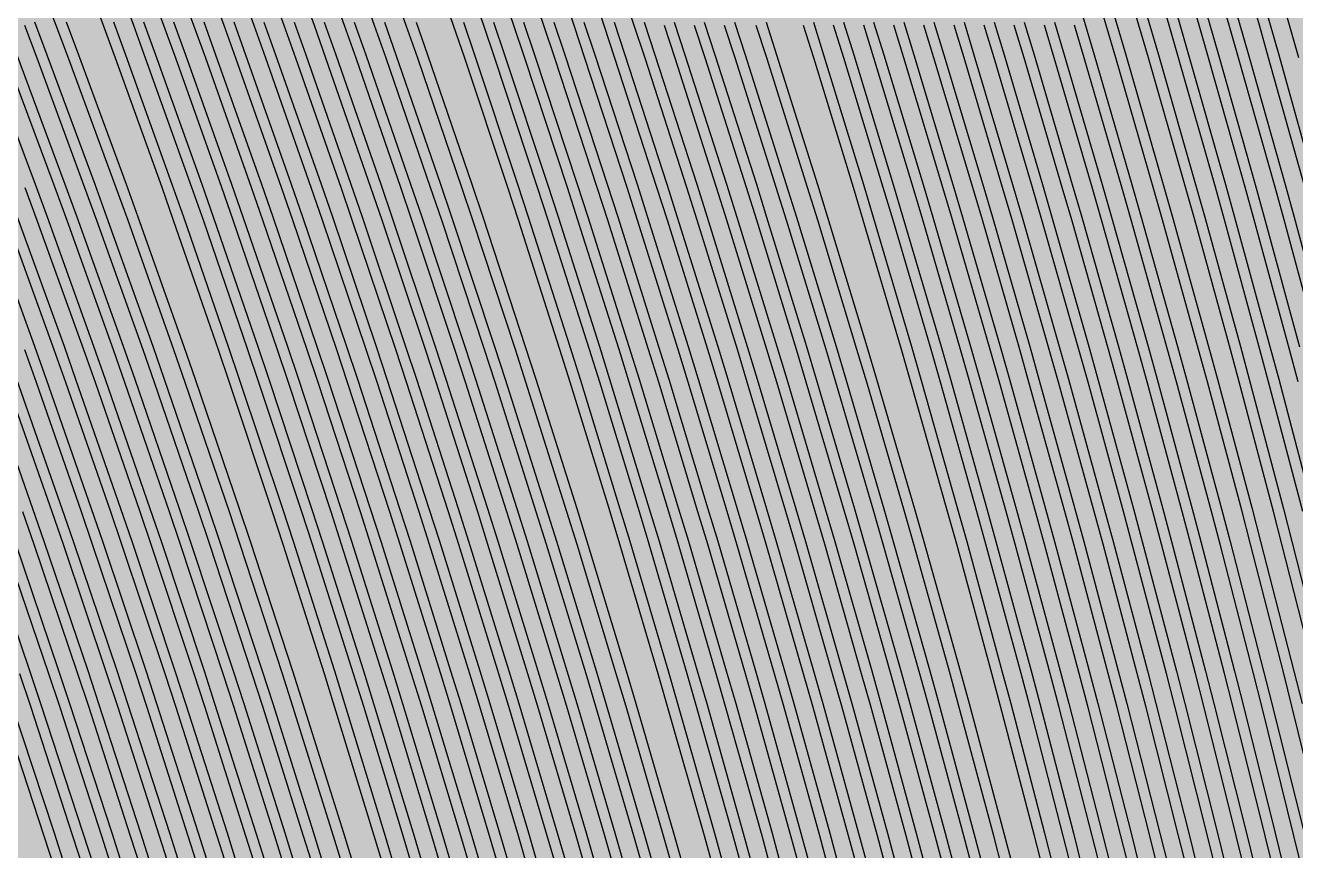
# Model space of a CAD drawing. Header units: metres. Extents: x -7220 to 10980, y -29667 to 1833.
# Drawn here: x 752.5 to 997.2, y -16895 to -16736 of the extents above; entities that cross this region are included whole.
import ezdxf

# ---------------------------------------------------------------- set-up
doc = ezdxf.new("R2010")
doc.units = ezdxf.units.M
doc.layers.add('Metal1', color=4, linetype='CONTINUOUS')
doc.layers.add('Polyimide', color=7, linetype='CONTINUOUS')

msp = doc.modelspace()

# ---------------------------------------------------------------- hatches: boundary and pattern name
at = {"layer": 'Polyimide'}
msp.add_hatch(color=7, dxfattribs=at).paths.add_polyline_path([(4099.45, -13861.55), (4142.64, -14152.77), (4214.18, -14438.35), (4313.36, -14715.55), (4439.24, -14981.69), (4590.59, -15234.21), (4765.97, -15470.68), (4963.68, -15688.82), (5181.82, -15886.53), (5418.29, -16061.91), (5670.81, -16213.26), (5936.95, -16339.14), (6214.15, -16438.32), (6499.73, -16509.85), (6790.95, -16553.05), (7085, -16567.5), (9980.38, -16567.5), (10058.79, -16571.35), (10136.45, -16582.87), (10212.6, -16601.95), (10286.52, -16628.4), (10357.49, -16661.96), (10424.83, -16702.32), (10487.89, -16749.09), (10546.06, -16801.81), (10598.78, -16859.98), (10645.55, -16923.04), (10685.91, -16990.38), (10719.48, -17061.35), (10745.93, -17135.27), (10765, -17211.43), (10776.52, -17289.08), (10780.38, -17367.5), (10780.38, -21957.3), (10741.61, -22012.91), (10705.97, -22070.59), (10673.58, -22130.14), (10644.53, -22191.39), (10618.92, -22254.16), (10596.82, -22318.25), (10578.3, -22383.46), (10563.41, -22449.6), (10552.21, -22516.46), (10544.72, -22583.84), (10540.97, -22651.53), (10540.97, -22719.32), (10544.72, -22787.01), (10552.21, -22854.38), (10563.41, -22921.24), (10578.3, -22987.38), (10596.82, -23052.6), (10618.92, -23116.68), (10644.53, -23179.45), (10673.58, -23240.71), (10705.97, -23300.26), (10741.61, -23357.93), (10780.38, -23413.54), (10780.38, -28667.5), (10776.52, -28745.91), (10765, -28823.57), (10745.93, -28899.73), (10719.48, -28973.65), (10685.91, -29044.62), (10645.55, -29111.96), (10598.78, -29175.01), (10546.06, -29233.19), (10487.89, -29285.91), (10424.83, -29332.68), (10357.49, -29373.04), (10286.52, -29406.6), (10212.6, -29433.05), (10136.45, -29452.13), (10058.79, -29463.65), (9980.38, -29467.5), (-6219.63, -29467.5), (-6298.04, -29463.65), (-6375.7, -29452.13), (-6451.85, -29433.05), (-6525.77, -29406.6), (-6596.74, -29373.04), (-6664.08, -29332.68), (-6727.14, -29285.91), (-6785.31, -29233.19), (-6838.03, -29175.01), (-6884.8, -29111.96), (-6925.16, -29044.62), (-6958.73, -28973.65), (-6985.18, -28899.73), (-7004.25, -28823.57), (-7015.77, -28745.91), (-7019.63, -28667.5), (-7019.63, -23426.32), (-6979.36, -23370.07), (-6942.33, -23311.63), (-6908.66, -23251.2), (-6878.45, -23188.96), (-6851.81, -23125.12), (-6828.81, -23059.88), (-6809.53, -22993.44), (-6794.04, -22926.02), (-6782.37, -22857.83), (-6774.57, -22789.09), (-6770.67, -22720.02), (-6770.67, -22650.84), (-6774.57, -22581.77), (-6782.37, -22513.03), (-6794.04, -22444.84), (-6809.53, -22377.42), (-6828.81, -22310.98), (-6851.81, -22245.74), (-6878.45, -22181.89), (-6908.66, -22119.66), (-6942.33, -22059.22), (-6979.36, -22000.79), (-7019.63, -21944.54), (-7019.63, -17367.5), (-7015.77, -17289.08), (-7004.25, -17211.43), (-6985.18, -17135.27), (-6958.73, -17061.35), (-6925.16, -16990.38), (-6884.8, -16923.04), (-6838.03, -16859.98), (-6785.31, -16801.81), (-6727.14, -16749.09), (-6664.08, -16702.32), (-6596.74, -16661.96), (-6525.77, -16628.4), (-6451.85, -16601.95), (-6375.7, -16582.87), (-6298.04, -16571.35), (-6219.63, -16567.5), (-3314, -16567.5), (-3019.95, -16553.05), (-2728.73, -16509.85), (-2443.15, -16438.32), (-2165.95, -16339.14), (-1899.81, -16213.26), (-1647.29, -16061.91), (-1410.82, -15886.53), (-1192.68, -15688.82), (-994.97, -15470.68), (-819.59, -15234.21), (-668.24, -14981.69), (-542.36, -14715.55), (-443.18, -14438.35), (-371.64, -14152.77), (-328.45, -13861.55), (-314, -13567.5), (-314, -13373.48), (-317.45, -13328.11), (-327.72, -13283.78), (-344.58, -13241.52), (-367.63, -13202.3), (-396.35, -13167.01), (-430.08, -13136.47), (-468.03, -13111.38), (-509.35, -13092.32), (-509.35, -13092.32), (-578.18, -13061.27), (-642.2, -13021.24), (-700.26, -12972.96), (-751.3, -12917.31), (-794.39, -12855.3), (-828.74, -12788.06), (-853.73, -12716.8), (-868.91, -12642.84), (-874, -12567.5), (-868.91, -12492.16), (-853.73, -12418.19), (-828.74, -12346.94), (-794.39, -12279.7), (-751.3, -12217.69), (-700.26, -12162.04), (-642.2, -12113.76), (-578.18, -12073.73), (-509.35, -12042.68), (-509.35, -12042.68), (-468.03, -12023.62), (-430.08, -11998.53), (-396.35, -11967.99), (-367.63, -11932.7), (-344.58, -11893.47), (-327.72, -11851.21), (-317.45, -11806.89), (-314, -11761.52), (-314, -11074.31), (-317.45, -11028.94), (-327.72, -10984.62), (-344.58, -10942.36), (-367.63, -10903.13), (-396.35, -10867.84), (-430.08, -10837.3), (-468.03, -10812.21), (-509.35, -10793.16), (-509.35, -10793.16), (-578.18, -10762.1), (-642.2, -10722.07), (-700.26, -10673.8), (-751.3, -10618.15), (-794.39, -10556.13), (-828.74, -10488.89), (-853.73, -10417.64), (-868.91, -10343.67), (-874, -10268.33), (-868.91, -10192.99), (-853.73, -10119.03), (-828.74, -10047.77), (-794.39, -9980.53), (-751.3, -9918.52), (-700.26, -9862.87), (-642.2, -9814.59), (-578.18, -9774.56), (-509.35, -9743.51), (-509.35, -9743.51), (-468.03, -9724.45), (-430.08, -9699.36), (-396.35, -9668.82), (-367.63, -9633.53), (-344.58, -9594.31), (-327.72, -9552.05), (-317.45, -9507.72), (-314, -9462.35), (-314, -8775.14), (-317.45, -8729.78), (-327.72, -8685.45), (-344.58, -8643.19), (-367.63, -8603.96), (-396.35, -8568.68), (-430.08, -8538.14), (-468.03, -8513.05), (-509.35, -8493.99), (-509.35, -8493.99), (-578.18, -8462.94), (-642.2, -8422.91), (-700.26, -8374.63), (-751.3, -8318.98), (-794.39, -8256.97), (-828.74, -8189.73), (-853.73, -8118.47), (-868.91, -8044.5), (-874, -7969.17), (-868.91, -7893.83), (-853.73, -7819.86), (-828.74, -7748.61), (-794.39, -7681.36), (-751.3, -7619.35), (-700.26, -7563.7), (-642.2, -7515.42), (-578.18, -7475.4), (-509.35, -7444.34), (-509.35, -7444.34), (-468.03, -7425.28), (-430.08, -7400.2), (-396.35, -7369.66), (-367.63, -7334.37), (-344.58, -7295.14), (-327.72, -7252.88), (-317.45, -7208.56), (-314, -7163.19), (-314, -6475.98), (-317.45, -6430.61), (-327.72, -6386.29), (-344.58, -6344.02), (-367.63, -6304.8), (-396.35, -6269.51), (-430.08, -6238.97), (-468.03, -6213.88), (-509.35, -6194.82), (-509.35, -6194.82), (-578.18, -6163.77), (-642.2, -6123.74), (-700.26, -6075.46), (-751.3, -6019.81), (-794.39, -5957.8), (-828.74, -5890.56), (-853.73, -5819.31), (-868.91, -5745.34), (-874, -5670), (-868.91, -5594.66), (-853.73, -5520.69), (-828.74, -5449.44), (-794.39, -5382.2), (-751.3, -5320.19), (-700.26, -5264.54), (-642.2, -5216.26), (-578.18, -5176.23), (-509.35, -5145.18), (-509.35, -5145.18), (-468.03, -5126.12), (-430.08, -5101.03), (-396.35, -5070.49), (-367.63, -5035.2), (-344.58, -4995.98), (-327.72, -4953.71), (-317.45, -4909.39), (-314, -4864.02), (-314, 380), (-314, 1532.5), (-269, 1532.5), (-268.78, 1525.63), (-268.1, 1518.79), (-266.98, 1512.02), (-265.42, 1505.32), (-263.43, 1498.75), (-261.01, 1492.32), (-258.17, 1486.06), (-254.93, 1480), (-251.3, 1474.17), (-247.3, 1468.58), (-242.94, 1463.27), (-238.25, 1458.25), (-233.23, 1453.56), (-227.92, 1449.2), (-222.33, 1445.2), (-216.5, 1441.57), (-210.44, 1438.33), (-204.18, 1435.49), (-197.75, 1433.07), (-191.18, 1431.08), (-184.48, 1429.52), (-177.71, 1428.4), (-170.87, 1427.72), (-164, 1427.5), (-157.13, 1427.72), (-150.29, 1428.4), (-143.52, 1429.52), (-136.82, 1431.08), (-130.25, 1433.07), (-123.82, 1435.49), (-117.56, 1438.33), (-111.5, 1441.57), (-105.67, 1445.2), (-100.08, 1449.2), (-94.77, 1453.56), (-89.75, 1458.25), (-85.06, 1463.27), (-80.7, 1468.58), (-76.7, 1474.17), (-73.07, 1480), (-69.83, 1486.06), (-66.99, 1492.32), (-64.57, 1498.75), (-62.58, 1505.32), (-61.02, 1512.02), (-59.9, 1518.79), (-59.22, 1525.63), (-59, 1532.5), (1786, 1532.5), (3835, 1532.5), (3835.21, 1539.04), (3835.86, 1545.55), (3836.92, 1552.01), (3838.41, 1558.38), (3840.31, 1564.64), (3842.61, 1570.77), (3845.31, 1576.73), (3848.4, 1582.5), (3851.85, 1588.06), (3855.66, 1593.38), (3859.82, 1598.43), (3864.29, 1603.21), (3869.07, 1607.68), (3874.12, 1611.84), (3879.44, 1615.65), (3885, 1619.1), (3890.77, 1622.19), (3896.73, 1624.89), (3902.86, 1627.19), (3909.12, 1629.09), (3915.49, 1630.58), (3921.95, 1631.64), (3928.46, 1632.29), (3935, 1632.5), (3941.54, 1632.29), (3948.05, 1631.64), (3954.51, 1630.58), (3960.88, 1629.09), (3967.14, 1627.19), (3973.27, 1624.89), (3979.23, 1622.19), (3985, 1619.1), (3990.56, 1615.65), (3995.88, 1611.84), (4000.93, 1607.68), (4005.71, 1603.21), (4010.18, 1598.43), (4014.34, 1593.38), (4018.15, 1588.06), (4021.6, 1582.5), (4024.69, 1576.73), (4027.39, 1570.77), (4029.69, 1564.64), (4031.59, 1558.38), (4033.08, 1552.01), (4034.14, 1545.55), (4034.79, 1539.04), (4035, 1532.5), (4085, 1532.5), (4085, 380), (4085, 330), (4085, -4864.02), (4088.45, -4909.39), (4098.72, -4953.71), (4115.58, -4995.98), (4138.63, -5035.2), (4167.35, -5070.49), (4201.08, -5101.03), (4239.03, -5126.12), (4280.35, -5145.18), (4280.35, -5145.18), (4349.18, -5176.23), (4413.2, -5216.26), (4471.26, -5264.54), (4522.3, -5320.19), (4565.39, -5382.2), (4599.74, -5449.44), (4624.73, -5520.69), (4639.91, -5594.66), (4645, -5670), (4639.91, -5745.34), (4624.73, -5819.31), (4599.74, -5890.56), (4565.39, -5957.8), (4522.3, -6019.81), (4471.26, -6075.46), (4413.2, -6123.74), (4349.18, -6163.77), (4280.35, -6194.82), (4239.03, -6213.88), (4201.08, -6238.97), (4167.35, -6269.51), (4138.63, -6304.8), (4115.58, -6344.02), (4098.72, -6386.29), (4088.45, -6430.61), (4085, -6475.98), (4085, -13567.5), (4099.45, -13861.55)])

# ---------------------------------------------------------------- linework, layer by layer
at = {"layer": 'Metal1'}
for points in [[(884.89, -16522.97), (894.19, -16547.92), (896.51, -16554.22), (905.51, -16579.17), (907.74, -16585.47), (916.45, -16610.42), (918.61, -16616.72), (927.02, -16641.68), (929.1, -16647.97), (937.22, -16672.93), (939.24, -16679.22), (947.07, -16704.18), (949.01, -16710.47), (956.56, -16735.43), (958.43, -16741.72), (965.7, -16766.68), (967.5, -16772.97), (974.5, -16797.93), (976.23, -16804.22), (982.95, -16829.18), (984.61, -16835.47), (991.07, -16860.43), (992.66, -16866.71), (998.86, -16891.68)], [(1002.68, -16892.16), (996.53, -16867.2), (994.96, -16860.92), (988.55, -16835.97), (986.91, -16829.69), (980.24, -16804.74), (978.53, -16798.46), (971.59, -16773.51), (969.81, -16767.23), (962.6, -16742.28), (960.75, -16736), (953.26, -16711.05), (951.34, -16704.77), (943.57, -16679.82), (941.58, -16673.54), (933.53, -16648.59), (931.46, -16642.31), (923.12, -16617.36), (920.98, -16611.08), (912.35, -16586.13), (910.14, -16579.84), (901.21, -16554.9), (898.92, -16548.61), (889.69, -16523.68)], [(891.57, -16522.98), (900.8, -16547.92), (903.09, -16554.23), (912.02, -16579.18), (914.24, -16585.47), (922.87, -16610.43), (925.02, -16616.72), (933.36, -16641.68), (935.43, -16647.97), (943.48, -16672.93), (945.48, -16679.22), (953.25, -16704.18), (955.17, -16710.47), (962.66, -16735.43), (964.52, -16741.72), (971.73, -16766.68), (973.52, -16772.97), (980.46, -16797.93), (982.17, -16804.22), (988.84, -16829.18), (990.49, -16835.47), (996.9, -16860.43), (998.48, -16866.72)], [(1000.93, -16860.92), (994.59, -16835.97), (992.96, -16829.69), (986.36, -16804.74), (984.66, -16798.46), (977.79, -16773.51), (976.03, -16767.23), (968.88, -16742.28), (967.05, -16736), (959.63, -16711.05), (957.73, -16704.77), (950.04, -16679.82), (948.06, -16673.54), (940.09, -16648.59), (938.04, -16642.3), (929.78, -16617.36), (927.66, -16611.07), (919.12, -16586.13), (916.92, -16579.84), (908.08, -16554.9), (905.81, -16548.61), (896.67, -16523.67)], [(898.55, -16522.98), (907.69, -16547.93), (909.96, -16554.23), (918.81, -16579.18), (921.01, -16585.48), (929.56, -16610.43), (931.68, -16616.73), (939.94, -16641.68), (941.99, -16647.97), (949.97, -16672.93), (951.95, -16679.22), (959.64, -16704.18), (961.55, -16710.47), (968.97, -16735.43), (970.8, -16741.72), (977.95, -16766.68), (979.72, -16772.97), (986.59, -16797.93), (988.29, -16804.22), (994.9, -16829.18), (996.53, -16835.47), (1002.87, -16860.43)], [(998.61, -16829.69), (992.04, -16804.73), (990.36, -16798.46), (983.53, -16773.5), (981.77, -16767.23), (974.67, -16742.27), (972.85, -16736), (965.48, -16711.05), (963.59, -16704.76), (955.94, -16679.82), (953.98, -16673.53), (946.05, -16648.59), (944.02, -16642.3), (935.81, -16617.36), (933.7, -16611.07), (925.2, -16586.13), (923.02, -16579.84), (914.23, -16554.9), (911.98, -16548.61), (902.89, -16523.67)], [(904.77, -16522.98), (913.86, -16547.93), (916.12, -16554.23), (924.91, -16579.18), (927.09, -16585.48), (935.6, -16610.43), (937.7, -16616.73), (945.92, -16641.68), (947.95, -16647.98), (955.89, -16672.93), (957.85, -16679.22), (965.5, -16704.18), (967.39, -16710.47), (974.77, -16735.43), (976.59, -16741.72), (983.7, -16766.68), (985.45, -16772.97), (992.29, -16797.93), (993.98, -16804.22), (1000.55, -16829.19)], [(997.73, -16804.73), (996.05, -16798.46), (989.26, -16773.5), (987.52, -16767.23), (980.46, -16742.27), (978.65, -16735.99), (971.32, -16711.04), (969.44, -16704.76), (961.84, -16679.81), (959.89, -16673.53), (952.01, -16648.58), (949.99, -16642.3), (941.83, -16617.35), (939.74, -16611.07), (931.29, -16586.13), (929.12, -16579.84), (920.38, -16554.9), (918.14, -16548.61), (909.11, -16523.67)], [(910.99, -16522.98), (920.03, -16547.93), (922.27, -16554.23), (931.01, -16579.18), (933.18, -16585.48), (941.63, -16610.43), (943.73, -16616.73), (951.89, -16641.68), (953.92, -16647.98), (961.8, -16672.93), (963.75, -16679.23), (971.36, -16704.18), (973.24, -16710.47), (980.57, -16735.44), (982.39, -16741.72), (989.45, -16766.69), (991.19, -16772.97), (997.99, -16797.94)], [(1001.75, -16798.46), (995, -16773.5), (993.27, -16767.22), (986.25, -16742.27), (984.45, -16735.99), (977.17, -16711.04), (975.3, -16704.76), (967.74, -16679.81), (965.81, -16673.53), (957.97, -16648.58), (955.96, -16642.3), (947.85, -16617.35), (945.77, -16611.07), (937.37, -16586.12), (935.22, -16579.84), (926.54, -16554.89), (924.31, -16548.61), (915.33, -16523.66)], [(917.21, -16522.98), (926.19, -16547.93), (928.42, -16554.23), (937.11, -16579.18), (939.27, -16585.48), (947.67, -16610.43), (949.75, -16616.73), (957.87, -16641.69), (959.88, -16647.98), (967.72, -16672.94), (969.66, -16679.23), (977.22, -16704.19), (979.09, -16710.48), (986.38, -16735.44), (988.18, -16741.72), (995.2, -16766.69), (996.93, -16772.97), (1003.68, -16797.94)], [(999.02, -16767.22), (992.04, -16742.27), (990.26, -16735.99), (983.01, -16711.04), (981.16, -16704.76), (973.65, -16679.81), (971.72, -16673.53), (963.93, -16648.58), (961.94, -16642.3), (953.87, -16617.35), (951.81, -16611.07), (943.46, -16586.12), (941.32, -16579.83), (932.69, -16554.89), (930.48, -16548.6), (921.55, -16523.66)], [(923.43, -16522.98), (932.36, -16547.93), (934.58, -16554.23), (943.21, -16579.19), (945.36, -16585.48), (953.71, -16610.44), (955.78, -16616.73), (963.84, -16641.69), (965.84, -16647.98), (973.63, -16672.94), (975.56, -16679.23), (983.07, -16704.19), (984.93, -16710.48), (992.18, -16735.44), (993.97, -16741.73), (1000.94, -16766.69)], [(997.83, -16742.27), (996.06, -16735.99), (988.86, -16711.04), (987.01, -16704.76), (979.55, -16679.81), (977.63, -16673.53), (969.9, -16648.58), (967.91, -16642.3), (959.9, -16617.35), (957.84, -16611.06), (949.55, -16586.12), (947.42, -16579.83), (938.84, -16554.89), (936.64, -16548.6), (927.77, -16523.66)], [(896.16, -16898.47), (894.44, -16892.19), (887.43, -16867.24), (885.63, -16860.96), (878.33, -16836.01), (876.45, -16829.73), (868.85, -16804.78), (866.9, -16798.5), (858.98, -16773.55), (856.95, -16767.27), (848.73, -16742.33), (846.61, -16736.04), (838.08, -16711.1)], [(901.71, -16898.47), (899.99, -16892.19), (893.02, -16867.24), (891.23, -16860.96), (883.97, -16836.01), (882.1, -16829.73), (874.54, -16804.78), (872.59, -16798.49), (864.72, -16773.55), (862.7, -16767.26), (854.52, -16742.32), (852.42, -16736.03), (843.92, -16711.1)], [(907.25, -16898.46), (905.54, -16892.18), (898.61, -16867.23), (896.83, -16860.95), (889.61, -16836.01), (887.75, -16829.72), (880.22, -16804.78), (878.29, -16798.49), (870.46, -16773.55), (868.45, -16767.26), (860.31, -16742.32), (858.22, -16736.03), (849.77, -16711.09)], [(912.8, -16898.46), (911.1, -16892.18), (904.21, -16867.23), (902.43, -16860.95), (895.24, -16836), (893.4, -16829.72), (885.91, -16804.78), (883.99, -16798.49), (876.2, -16773.55), (874.19, -16767.26), (866.1, -16742.32), (864.02, -16736.03), (855.61, -16711.09)], [(918.34, -16898.46), (916.65, -16892.18), (909.8, -16867.23), (908.03, -16860.95), (900.88, -16836), (899.04, -16829.72), (891.6, -16804.77), (889.68, -16798.49), (881.93, -16773.55), (879.94, -16767.26), (871.89, -16742.32), (869.82, -16736.03), (861.46, -16711.09)], [(813.82, -16898.5), (811.89, -16892.22), (804.07, -16867.28), (802.06, -16860.99), (793.91, -16836.05), (791.81, -16829.76), (783.32, -16804.82), (781.13, -16798.53), (772.3, -16773.6), (770.03, -16767.3), (760.85, -16742.37), (758.48, -16736.07), (748.95, -16711.14)], [(821.61, -16898.49), (819.73, -16892.21), (812.1, -16867.27), (810.13, -16860.98), (802.18, -16836.04), (800.13, -16829.75), (791.84, -16804.81), (789.7, -16798.52), (781.08, -16773.59), (778.86, -16767.29), (769.9, -16742.36), (767.59, -16736.06), (758.28, -16711.13)], [(827.16, -16898.49), (825.29, -16892.21), (817.69, -16867.27), (815.73, -16860.98), (807.81, -16836.04), (805.77, -16829.75), (797.52, -16804.81), (795.4, -16798.52), (786.82, -16773.58), (784.61, -16767.29), (775.69, -16742.36), (773.39, -16736.06), (764.13, -16711.13)], [(832.7, -16898.49), (830.84, -16892.21), (823.28, -16867.26), (821.33, -16860.98), (813.45, -16836.04), (811.42, -16829.75), (803.21, -16804.81), (801.1, -16798.52), (792.55, -16773.58), (790.36, -16767.29), (781.48, -16742.35), (779.19, -16736.06), (769.98, -16711.13)], [(838.25, -16898.49), (836.39, -16892.21), (828.87, -16867.26), (826.93, -16860.98), (819.09, -16836.04), (817.07, -16829.75), (808.9, -16804.81), (806.79, -16798.52), (798.29, -16773.58), (796.1, -16767.29), (787.27, -16742.35), (784.99, -16736.06), (775.82, -16711.13)], [(843.8, -16898.49), (841.95, -16892.2), (834.46, -16867.26), (832.53, -16860.97), (824.73, -16836.03), (822.72, -16829.74), (814.58, -16804.81), (812.49, -16798.52), (804.03, -16773.58), (801.85, -16767.29), (793.06, -16742.35), (790.8, -16736.06), (781.67, -16711.12)], [(849.34, -16898.49), (847.5, -16892.2), (840.05, -16867.26), (838.13, -16860.97), (830.36, -16836.03), (828.36, -16829.74), (820.27, -16804.8), (818.19, -16798.51), (809.77, -16773.58), (807.6, -16767.28), (798.85, -16742.35), (796.6, -16736.05), (787.51, -16711.12)], [(854.89, -16898.49), (853.06, -16892.2), (845.64, -16867.26), (843.73, -16860.97), (836, -16836.03), (834.01, -16829.74), (825.96, -16804.8), (823.88, -16798.51), (815.5, -16773.57), (813.35, -16767.28), (804.64, -16742.35), (802.4, -16736.05), (793.36, -16711.12)], [(860.43, -16898.48), (858.61, -16892.2), (851.23, -16867.26), (849.33, -16860.97), (841.64, -16836.03), (839.66, -16829.74), (831.64, -16804.8), (829.58, -16798.51), (821.24, -16773.57), (819.1, -16767.28), (810.43, -16742.35), (808.2, -16736.05), (799.2, -16711.12)], [(865.98, -16898.48), (864.17, -16892.2), (856.82, -16867.25), (854.93, -16860.97), (847.28, -16836.03), (845.3, -16829.74), (837.33, -16804.8), (835.28, -16798.51), (826.98, -16773.57), (824.84, -16767.28), (816.22, -16742.34), (814, -16736.05), (805.05, -16711.12)], [(871.52, -16898.48), (869.72, -16892.2), (862.41, -16867.25), (860.53, -16860.97), (852.91, -16836.02), (850.95, -16829.74), (843.02, -16804.8), (840.97, -16798.51), (832.72, -16773.57), (830.59, -16767.28), (822.01, -16742.34), (819.8, -16736.05), (810.89, -16711.11)], [(877.27, -16898.48), (875.48, -16892.2), (868.23, -16867.25), (866.36, -16860.97), (858.79, -16836.02), (856.84, -16829.74), (848.96, -16804.79), (846.93, -16798.51), (838.73, -16773.57), (836.62, -16767.28), (828.1, -16742.34), (825.9, -16736.05), (817.05, -16711.11)], [(885.07, -16898.47), (883.33, -16892.19), (876.25, -16867.24), (874.43, -16860.96), (867.06, -16836.01), (865.16, -16829.73), (857.48, -16804.79), (855.5, -16798.5), (847.51, -16773.56), (845.45, -16767.27), (837.15, -16742.33), (835.01, -16736.04), (826.39, -16711.1)], [(890.61, -16898.47), (888.88, -16892.19), (881.84, -16867.24), (880.03, -16860.96), (872.69, -16836.01), (870.81, -16829.73), (863.16, -16804.78), (861.2, -16798.5), (853.25, -16773.56), (851.2, -16767.27), (842.94, -16742.33), (840.81, -16736.04), (832.23, -16711.1)], [(754.25, -16735.36), (756.63, -16741.67), (765.88, -16766.61), (768.17, -16772.92), (777.06, -16797.86), (779.27, -16804.17), (787.81, -16829.12), (789.93, -16835.42), (798.14, -16860.37), (800.17, -16866.67), (808.04, -16891.62), (809.98, -16897.92)], [(760.35, -16735.36), (762.72, -16741.67), (771.91, -16766.61), (774.18, -16772.92), (783.02, -16797.87), (785.21, -16804.17), (793.7, -16829.12), (795.81, -16835.42), (803.96, -16860.37), (805.98, -16866.67), (813.8, -16891.62), (815.73, -16897.92)], [(769.47, -16735.37), (771.78, -16741.68), (780.74, -16766.62), (782.97, -16772.93), (791.6, -16797.87), (793.73, -16804.18), (802.03, -16829.12), (804.08, -16835.43), (812.04, -16860.38), (814.01, -16866.68), (821.65, -16891.63), (823.53, -16897.93)], [(775.27, -16735.37), (777.57, -16741.68), (786.49, -16766.62), (788.71, -16772.93), (797.29, -16797.87), (799.42, -16804.18), (807.67, -16829.13), (809.72, -16835.43), (817.64, -16860.38), (819.6, -16866.68), (827.2, -16891.63), (829.08, -16897.93)], [(781.07, -16735.37), (783.36, -16741.68), (792.24, -16766.62), (794.44, -16772.93), (802.99, -16797.88), (805.11, -16804.18), (813.32, -16829.13), (815.36, -16835.43), (823.24, -16860.38), (825.19, -16866.68), (832.76, -16891.63), (834.62, -16897.93)], [(786.87, -16735.37), (789.15, -16741.68), (797.99, -16766.62), (800.18, -16772.93), (808.69, -16797.88), (810.8, -16804.18), (818.97, -16829.13), (820.99, -16835.43), (828.84, -16860.38), (830.78, -16866.68), (838.31, -16891.63), (840.17, -16897.93)], [(792.68, -16735.37), (794.94, -16741.68), (803.74, -16766.63), (805.92, -16772.93), (814.39, -16797.88), (816.48, -16804.18), (824.62, -16829.13), (826.63, -16835.43), (834.44, -16860.38), (836.38, -16866.68), (843.87, -16891.63), (845.72, -16897.93)], [(798.48, -16735.38), (800.73, -16741.68), (809.49, -16766.63), (811.66, -16772.93), (820.08, -16797.88), (822.17, -16804.18), (830.27, -16829.13), (832.27, -16835.43), (840.04, -16860.38), (841.97, -16866.68), (849.42, -16891.64), (851.26, -16897.93)], [(804.28, -16735.38), (806.52, -16741.68), (815.24, -16766.63), (817.4, -16772.93), (825.78, -16797.88), (827.86, -16804.18), (835.92, -16829.13), (837.91, -16835.43), (845.65, -16860.39), (847.56, -16866.68), (854.98, -16891.64), (856.81, -16897.93)], [(810.08, -16735.38), (812.32, -16741.68), (820.99, -16766.63), (823.14, -16772.93), (831.48, -16797.88), (833.54, -16804.18), (841.56, -16829.13), (843.55, -16835.43), (851.25, -16860.39), (853.15, -16866.68), (860.53, -16891.64), (862.35, -16897.93)], [(815.89, -16735.38), (818.11, -16741.68), (826.74, -16766.63), (828.87, -16772.93), (837.18, -16797.88), (839.23, -16804.18), (847.21, -16829.14), (849.19, -16835.43), (856.85, -16860.39), (858.74, -16866.68), (866.09, -16891.64), (867.9, -16897.93)], [(821.69, -16735.38), (823.9, -16741.69), (832.48, -16766.63), (834.61, -16772.93), (842.87, -16797.89), (844.92, -16804.18), (852.86, -16829.14), (854.82, -16835.43), (862.45, -16860.39), (864.33, -16866.68), (871.64, -16891.64), (873.45, -16897.93)], [(827.79, -16735.38), (829.99, -16741.69), (838.51, -16766.64), (840.63, -16772.94), (848.83, -16797.89), (850.86, -16804.19), (858.75, -16829.14), (860.7, -16835.44), (868.27, -16860.39), (870.14, -16866.69), (877.41, -16891.64), (879.2, -16897.94)], [(836.9, -16735.39), (839.04, -16741.69), (847.35, -16766.64), (849.41, -16772.94), (857.41, -16797.89), (859.39, -16804.19), (867.07, -16829.15), (868.97, -16835.44), (876.35, -16860.4), (878.18, -16866.69), (885.25, -16891.65), (887, -16897.94)], [(842.71, -16735.39), (844.83, -16741.69), (853.1, -16766.64), (855.15, -16772.94), (863.11, -16797.9), (865.07, -16804.19), (872.72, -16829.15), (874.61, -16835.44), (881.95, -16860.4), (883.77, -16866.69), (890.81, -16891.65), (892.54, -16897.94)], [(848.51, -16735.39), (850.62, -16741.69), (858.85, -16766.65), (860.89, -16772.94), (868.8, -16797.9), (870.76, -16804.19), (878.37, -16829.15), (880.25, -16835.44), (887.55, -16860.4), (889.36, -16866.69), (896.36, -16891.65), (898.09, -16897.94)], [(854.31, -16735.4), (856.42, -16741.69), (864.6, -16766.65), (866.63, -16772.94), (874.5, -16797.9), (876.45, -16804.19), (884.02, -16829.15), (885.89, -16835.44), (893.16, -16860.4), (894.95, -16866.69), (901.92, -16891.65), (903.64, -16897.94)], [(860.11, -16735.4), (862.21, -16741.7), (870.35, -16766.65), (872.36, -16772.95), (880.2, -16797.9), (882.14, -16804.2), (889.67, -16829.15), (891.53, -16835.44), (898.76, -16860.4), (900.54, -16866.69), (907.47, -16891.65), (909.18, -16897.94)], [(865.92, -16735.4), (868, -16741.7), (876.1, -16766.65), (878.1, -16772.95), (885.9, -16797.9), (887.82, -16804.2), (895.31, -16829.15), (897.16, -16835.45), (904.36, -16860.4), (906.13, -16866.7), (913.03, -16891.66), (914.73, -16897.95)], [(871.72, -16735.4), (873.79, -16741.7), (881.85, -16766.65), (883.84, -16772.95), (891.59, -16797.9), (893.51, -16804.2), (900.96, -16829.15), (902.8, -16835.45), (909.96, -16860.41), (911.72, -16866.7), (918.58, -16891.66), (920.28, -16897.95)], [(877.52, -16735.4), (879.58, -16741.7), (887.6, -16766.65), (889.58, -16772.95), (897.29, -16797.9), (899.2, -16804.2), (906.61, -16829.16), (908.44, -16835.45), (915.56, -16860.41), (917.31, -16866.7), (924.14, -16891.66), (925.82, -16897.95)], [(883.32, -16735.4), (885.37, -16741.7), (893.34, -16766.65), (895.32, -16772.95), (902.99, -16797.91), (904.89, -16804.2), (912.26, -16829.16), (914.08, -16835.45), (921.16, -16860.41), (922.91, -16866.7), (929.69, -16891.66), (931.37, -16897.95)], [(889.12, -16735.4), (891.16, -16741.7), (899.09, -16766.66), (901.06, -16772.95), (908.69, -16797.91), (910.57, -16804.2), (917.91, -16829.16), (919.72, -16835.45), (926.76, -16860.41), (928.5, -16866.7), (935.25, -16891.66), (936.91, -16897.95)], [(895.23, -16735.41), (897.25, -16741.7), (905.12, -16766.66), (907.07, -16772.95), (914.65, -16797.91), (916.52, -16804.2), (923.8, -16829.16), (925.6, -16835.45), (932.59, -16860.41), (934.31, -16866.7), (941.01, -16891.66), (942.66, -16897.95)], [(904.34, -16735.41), (906.31, -16741.71), (913.96, -16766.67), (915.86, -16772.96), (923.22, -16797.92), (925.04, -16804.21), (932.12, -16829.17), (933.87, -16835.46), (940.66, -16860.42), (942.34, -16866.71), (948.86, -16891.67), (950.46, -16897.95)], [(910.14, -16735.42), (912.1, -16741.71), (919.71, -16766.67), (921.59, -16772.96), (928.92, -16797.92), (930.73, -16804.21), (937.77, -16829.17), (939.51, -16835.46), (946.26, -16860.42), (947.93, -16866.71), (954.41, -16891.67), (956.01, -16897.96), (962.22, -16922.92), (963.75, -16929.21), (969.68, -16954.17), (971.14, -16960.45), (976.81, -16985.42), (978.2, -16991.7), (983.6, -17016.67), (984.93, -17022.95), (990.06, -17047.92), (991.32, -17054.2), (996.2, -17079.18), (997.39, -17085.45)], [(915.94, -16735.42), (917.89, -16741.71), (925.46, -16766.67), (927.33, -16772.96), (934.62, -16797.92), (936.42, -16804.21), (943.42, -16829.17), (945.14, -16835.46), (951.87, -16860.42), (953.52, -16866.71), (959.97, -16891.67), (961.56, -16897.96), (967.73, -16922.92), (969.25, -16929.21), (975.15, -16954.17), (976.6, -16960.46), (982.24, -16985.42), (983.62, -16991.7), (988.99, -17016.68), (990.31, -17022.95), (995.42, -17047.93), (996.67, -17054.2), (1001.52, -17079.18)], [(921.75, -16735.42), (923.68, -16741.71), (931.21, -16766.67), (933.07, -16772.96), (940.31, -16797.92), (942.1, -16804.21), (949.06, -16829.17), (950.78, -16835.46), (957.47, -16860.42), (959.11, -16866.71), (965.52, -16891.67), (967.1, -16897.96), (973.24, -16922.92), (974.75, -16929.21), (980.62, -16954.17), (982.06, -16960.46), (987.67, -16985.43), (989.04, -16991.71), (994.39, -17016.68), (995.7, -17022.95), (1000.78, -17047.93)], [(927.55, -16735.42), (929.47, -16741.71), (936.96, -16766.67), (938.81, -16772.96), (946.01, -16797.92), (947.79, -16804.21), (954.71, -16829.17), (956.42, -16835.46), (963.07, -16860.42), (964.71, -16866.71), (971.08, -16891.67), (972.65, -16897.96), (978.75, -16922.93), (980.25, -16929.21), (986.09, -16954.18), (987.53, -16960.46), (993.1, -16985.43), (994.47, -16991.71), (999.78, -17016.68)], [(933.35, -16735.42), (935.26, -16741.71), (942.71, -16766.67), (944.55, -16772.96), (951.71, -16797.92), (953.48, -16804.21), (960.36, -16829.17), (962.06, -16835.46), (968.67, -16860.42), (970.3, -16866.71), (976.63, -16891.68), (978.2, -16897.96), (984.26, -16922.93), (985.76, -16929.21), (991.56, -16954.18), (992.99, -16960.46), (998.53, -16985.43)], [(939.15, -16735.42), (941.06, -16741.71), (948.46, -16766.67), (950.29, -16772.96), (957.41, -16797.92), (959.16, -16804.21), (966.01, -16829.18), (967.7, -16835.46), (974.27, -16860.43), (975.89, -16866.71), (982.19, -16891.68), (983.74, -16897.96), (989.78, -16922.93), (991.26, -16929.21), (997.03, -16954.18), (998.45, -16960.46)], [(944.96, -16735.42), (946.85, -16741.72), (954.2, -16766.68), (956.02, -16772.96), (963.1, -16797.93), (964.85, -16804.21), (971.66, -16829.18), (973.34, -16835.46), (979.87, -16860.43), (981.48, -16866.71), (987.74, -16891.68), (989.29, -16897.96), (995.29, -16922.93), (996.76, -16929.21), (1002.5, -16954.18)], [(950.76, -16735.43), (952.64, -16741.72), (959.95, -16766.68), (961.76, -16772.97), (968.8, -16797.93), (970.54, -16804.22), (977.3, -16829.18), (978.97, -16835.46), (985.47, -16860.43), (987.07, -16866.71), (993.3, -16891.68), (994.83, -16897.96), (1000.8, -16922.93)], [(808.07, -16898.51), (806.13, -16892.22), (798.26, -16867.28), (796.23, -16860.99), (788.03, -16836.05), (785.92, -16829.76), (777.38, -16804.82), (775.18, -16798.53), (766.29, -16773.6), (764, -16767.3), (754.76, -16742.37), (752.38, -16736.07)], [(923.89, -16898.46), (922.21, -16892.18), (915.39, -16867.23), (913.63, -16860.95), (906.52, -16836), (904.69, -16829.72), (897.28, -16804.77), (895.38, -16798.49), (887.67, -16773.54), (885.69, -16767.26), (877.68, -16742.32), (875.62, -16736.03)], [(929.43, -16898.46), (927.76, -16892.18), (920.98, -16867.23), (919.23, -16860.95), (912.16, -16836), (910.34, -16829.72), (902.97, -16804.77), (901.08, -16798.49), (893.41, -16773.54), (891.44, -16767.26), (883.47, -16742.31), (881.42, -16736.03)], [(934.98, -16898.46), (933.32, -16892.18), (926.57, -16867.23), (924.83, -16860.95), (917.79, -16836), (915.99, -16829.72), (908.66, -16804.77), (906.77, -16798.49), (899.15, -16773.54), (897.19, -16767.26), (889.26, -16742.31), (887.22, -16736.03)], [(940.73, -16898.45), (939.08, -16892.18), (932.38, -16867.22), (930.66, -16860.95), (923.67, -16836), (921.88, -16829.71), (914.6, -16804.77), (912.73, -16798.48), (905.16, -16773.54), (903.21, -16767.25), (895.35, -16742.31), (893.33, -16736.02)], [(948.53, -16898.44), (946.92, -16892.17), (940.41, -16867.22), (938.73, -16860.94), (931.94, -16835.99), (930.19, -16829.71), (923.12, -16804.76), (921.3, -16798.48), (913.94, -16773.53), (912.05, -16767.25), (904.4, -16742.3), (902.43, -16736.02)], [(954.07, -16898.44), (952.48, -16892.17), (946, -16867.21), (944.33, -16860.94), (937.58, -16835.98), (935.84, -16829.71), (928.8, -16804.76), (927, -16798.48), (919.68, -16773.53), (917.8, -16767.24), (910.19, -16742.3), (908.23, -16736.01)], [(999.56, -17079.55), (994.71, -17054.59), (993.46, -17048.32), (988.35, -17023.36), (987.04, -17017.09), (981.67, -16992.13), (980.29, -16985.86), (974.65, -16960.9), (973.2, -16954.63), (967.3, -16929.67), (965.79, -16923.4), (959.62, -16898.44), (958.03, -16892.17), (951.59, -16867.21), (949.93, -16860.94), (943.21, -16835.98), (941.49, -16829.71), (934.49, -16804.75), (932.69, -16798.47), (925.41, -16773.52), (923.54, -16767.24), (915.98, -16742.3), (914.04, -16736.01)], [(998.82, -17048.32), (993.74, -17023.36), (992.43, -17017.09), (987.09, -16992.13), (985.72, -16985.86), (980.11, -16960.9), (978.67, -16954.63), (972.81, -16929.67), (971.3, -16923.4), (965.16, -16898.44), (963.59, -16892.17), (957.18, -16867.21), (955.53, -16860.93), (948.85, -16835.98), (947.14, -16829.7), (940.18, -16804.75), (938.39, -16798.47), (931.15, -16773.52), (929.29, -16767.24), (921.77, -16742.29), (919.84, -16736.01)], [(997.82, -17017.09), (992.51, -16992.13), (991.15, -16985.86), (985.57, -16960.9), (984.14, -16954.63), (978.31, -16929.67), (976.81, -16923.4), (970.71, -16898.44), (969.14, -16892.16), (962.77, -16867.21), (961.13, -16860.93), (954.49, -16835.98), (952.78, -16829.7), (945.86, -16804.75), (944.09, -16798.47), (936.89, -16773.52), (935.04, -16767.24), (927.56, -16742.29), (925.64, -16736.01)], [(997.93, -16992.13), (996.57, -16985.86), (991.04, -16960.9), (989.61, -16954.63), (983.81, -16929.67), (982.32, -16923.39), (976.25, -16898.44), (974.69, -16892.16), (968.36, -16867.21), (966.73, -16860.93), (960.13, -16835.98), (958.43, -16829.7), (951.55, -16804.75), (949.78, -16798.47), (942.63, -16773.52), (940.79, -16767.24), (933.35, -16742.29), (931.44, -16736.01)], [(1002, -16985.86), (996.5, -16960.89), (995.08, -16954.62), (989.31, -16929.66), (987.83, -16923.39), (981.8, -16898.44), (980.25, -16892.16), (973.95, -16867.21), (972.33, -16860.93), (965.76, -16835.98), (964.08, -16829.7), (957.24, -16804.75), (955.48, -16798.47), (948.36, -16773.52), (946.54, -16767.24), (939.14, -16742.29), (937.24, -16736.01)], [(1000.55, -16954.62), (994.82, -16929.66), (993.34, -16923.39), (987.34, -16898.43), (985.8, -16892.16), (979.54, -16867.2), (977.93, -16860.93), (971.4, -16835.97), (969.73, -16829.7), (962.92, -16804.74), (961.18, -16798.47), (954.1, -16773.52), (952.28, -16767.24), (944.93, -16742.29), (943.04, -16736)], [(998.85, -16923.39), (992.89, -16898.43), (991.36, -16892.16), (985.13, -16867.2), (983.53, -16860.93), (977.04, -16835.97), (975.37, -16829.7), (968.61, -16804.74), (966.87, -16798.47), (959.84, -16773.51), (958.03, -16767.23), (950.72, -16742.28), (948.84, -16736)], [(998.44, -16898.43), (996.91, -16892.16), (990.72, -16867.2), (989.13, -16860.93), (982.68, -16835.97), (981.02, -16829.7), (974.3, -16804.74), (972.57, -16798.46), (965.58, -16773.51), (963.78, -16767.23), (956.51, -16742.28), (954.65, -16736)], [(745.05, -16741.67), (754.38, -16766.61), (756.69, -16772.92), (765.67, -16797.86), (767.89, -16804.17), (776.52, -16829.11), (778.65, -16835.42), (786.93, -16860.37), (788.98, -16866.67), (796.93, -16891.62), (798.89, -16897.92)], [(802.52, -16898.51), (800.57, -16892.22), (792.67, -16867.28), (790.63, -16860.99), (782.39, -16836.05), (780.27, -16829.76), (771.69, -16804.83), (769.48, -16798.53), (760.55, -16773.6), (758.25, -16767.3), (748.97, -16742.37)], [(750.84, -16741.67), (760.13, -16766.61), (762.43, -16772.92), (771.36, -16797.86), (773.58, -16804.17), (782.16, -16829.11), (784.29, -16835.42), (792.54, -16860.37), (794.58, -16866.67), (802.48, -16891.62), (804.43, -16897.92)], [(854.72, -17117.1), (853.33, -17110.82), (847.68, -17085.87), (846.21, -17079.59), (840.24, -17054.64), (838.7, -17048.37), (832.4, -17023.42), (830.78, -17017.14), (824.16, -16992.19), (822.45, -16985.91), (815.51, -16960.96), (813.72, -16954.68), (806.45, -16929.74), (804.58, -16923.45), (796.98, -16898.51), (795.02, -16892.22), (787.08, -16867.28), (785.03, -16860.99), (776.76, -16836.05), (774.62, -16829.76), (766, -16804.83), (763.78, -16798.53), (754.81, -16773.6), (752.5, -16767.3)], [(745.22, -16772.92), (754.27, -16797.86), (756.52, -16804.17), (765.22, -16829.11), (767.38, -16835.42), (775.73, -16860.36), (777.8, -16866.67), (785.81, -16891.62), (787.8, -16897.92), (795.47, -16922.87), (797.37, -16929.17), (804.7, -16954.12), (806.51, -16960.42), (813.52, -16985.37), (815.25, -16991.67), (821.93, -17016.63), (823.57, -17022.92), (829.92, -17047.88), (831.48, -17054.17), (837.52, -17079.13), (838.99, -17085.42), (844.71, -17110.39), (846.11, -17116.67)], [(849.43, -17117.1), (848.05, -17110.82), (842.36, -17085.87), (840.89, -17079.6), (834.89, -17054.65), (833.34, -17048.37), (827.02, -17023.42), (825.39, -17017.14), (818.74, -16992.19), (817.02, -16985.91), (810.05, -16960.96), (808.25, -16954.68), (800.95, -16929.74), (799.07, -16923.45), (791.43, -16898.51), (789.46, -16892.22), (781.49, -16867.28), (779.43, -16860.99), (771.12, -16836.06), (768.98, -16829.76), (760.32, -16804.83), (758.09, -16798.53), (749.07, -16773.6)], [(750.95, -16772.92), (759.97, -16797.86), (762.2, -16804.17), (770.87, -16829.11), (773.01, -16835.42), (781.33, -16860.37), (783.39, -16866.67), (791.37, -16891.62), (793.34, -16897.92), (800.98, -16922.87), (802.87, -16929.17), (810.17, -16954.12), (811.98, -16960.42), (818.95, -16985.38), (820.67, -16991.67), (827.32, -17016.63), (828.95, -17022.92), (835.28, -17047.88), (836.83, -17054.17), (842.84, -17079.13), (844.31, -17085.42), (850, -17110.39), (851.39, -17116.67)], [(844.15, -17117.1), (842.76, -17110.83), (837.05, -17085.87), (835.57, -17079.6), (829.54, -17054.65), (827.98, -17048.37), (821.63, -17023.42), (819.99, -17017.14), (813.32, -16992.19), (811.59, -16985.91), (804.59, -16960.97), (802.78, -16954.68), (795.45, -16929.74), (793.56, -16923.45), (785.89, -16898.51), (783.91, -16892.22), (775.9, -16867.29), (773.83, -16860.99), (765.48, -16836.06), (763.33, -16829.76), (754.63, -16804.83), (752.39, -16798.53)], [(745.14, -16804.17), (753.92, -16829.11), (756.1, -16835.42), (764.53, -16860.36), (766.62, -16866.67), (774.7, -16891.61), (776.7, -16897.92), (784.45, -16922.87), (786.36, -16929.17), (793.76, -16954.12), (795.59, -16960.42), (802.66, -16985.37), (804.4, -16991.67), (811.14, -17016.63), (812.8, -17022.92), (819.21, -17047.88), (820.79, -17054.17), (826.87, -17079.13), (828.36, -17085.42), (834.13, -17110.38), (835.54, -17116.67)], [(838.87, -17117.1), (837.47, -17110.83), (831.73, -17085.87), (830.25, -17079.6), (824.19, -17054.65), (822.63, -17048.37), (816.25, -17023.42), (814.6, -17017.14), (807.9, -16992.19), (806.17, -16985.91), (799.13, -16960.97), (797.31, -16954.68), (789.95, -16929.74), (788.05, -16923.45), (780.34, -16898.51), (778.35, -16892.22), (770.31, -16867.29), (768.23, -16860.99), (759.84, -16836.06), (757.68, -16829.77), (748.94, -16804.83)], [(750.83, -16804.17), (759.57, -16829.11), (761.74, -16835.42), (770.13, -16860.36), (772.21, -16866.67), (780.26, -16891.62), (782.25, -16897.92), (789.96, -16922.87), (791.86, -16929.17), (799.23, -16954.12), (801.05, -16960.42), (808.09, -16985.37), (809.83, -16991.67), (816.53, -17016.63), (818.18, -17022.92), (824.57, -17047.88), (826.13, -17054.17), (832.19, -17079.13), (833.68, -17085.42), (839.42, -17110.38), (840.82, -17116.67)], [(833.59, -17117.1), (832.18, -17110.83), (826.42, -17085.88), (824.93, -17079.6), (818.84, -17054.65), (817.27, -17048.37), (810.86, -17023.42), (809.21, -17017.14), (802.47, -16992.2), (800.74, -16985.91), (793.67, -16960.97), (791.85, -16954.68), (784.44, -16929.74), (782.54, -16923.45), (774.8, -16898.52), (772.8, -16892.22), (764.72, -16867.29), (762.63, -16861), (754.21, -16836.06), (752.03, -16829.77)], [(744.82, -16835.41), (753.33, -16860.36), (755.44, -16866.66), (763.59, -16891.61), (765.61, -16897.91), (773.42, -16922.86), (775.35, -16929.17), (782.82, -16954.12), (784.67, -16960.42), (791.8, -16985.37), (793.56, -16991.67), (800.36, -17016.62), (802.03, -17022.92), (808.5, -17047.88), (810.09, -17054.17), (816.23, -17079.13), (817.73, -17085.42), (823.55, -17110.38), (824.97, -17116.67)], [(750.46, -16835.41), (758.93, -16860.36), (761.03, -16866.67), (769.15, -16891.61), (771.16, -16897.92), (778.94, -16922.87), (780.86, -16929.17), (788.29, -16954.12), (790.13, -16960.42), (797.23, -16985.37), (798.98, -16991.67), (805.75, -17016.62), (807.42, -17022.92), (813.85, -17047.88), (815.44, -17054.17), (821.55, -17079.13), (823.05, -17085.42), (828.84, -17110.38), (830.26, -17116.67)], [(828.3, -17117.1), (826.89, -17110.83), (821.1, -17085.88), (819.61, -17079.6), (813.5, -17054.65), (811.92, -17048.37), (805.48, -17023.42), (803.82, -17017.14), (797.05, -16992.2), (795.31, -16985.91), (788.21, -16960.97), (786.38, -16954.68), (778.94, -16929.74), (777.02, -16923.45), (769.25, -16898.52), (767.25, -16892.23), (759.13, -16867.29), (757.03, -16861), (748.57, -16836.06)], [(823.02, -17117.11), (821.6, -17110.83), (815.79, -17085.88), (814.28, -17079.6), (808.15, -17054.65), (806.56, -17048.37), (800.1, -17023.43), (798.43, -17017.14), (791.63, -16992.2), (789.88, -16985.91), (782.75, -16960.97), (780.91, -16954.68), (773.44, -16929.75), (771.51, -16923.46), (763.7, -16898.52), (761.69, -16892.23), (753.54, -16867.29), (751.43, -16861)], [(817.74, -17117.11), (816.31, -17110.83), (810.47, -17085.88), (808.96, -17079.6), (802.8, -17054.65), (801.2, -17048.37), (794.71, -17023.43), (793.03, -17017.14), (786.21, -16992.2), (784.45, -16985.92), (777.29, -16960.97), (775.44, -16954.69), (767.94, -16929.75), (766, -16923.46), (758.16, -16898.52), (756.14, -16892.23), (747.95, -16867.29)], [(749.84, -16866.66), (758.04, -16891.61), (760.06, -16897.91), (767.91, -16922.86), (769.85, -16929.16), (777.35, -16954.12), (779.21, -16960.42), (786.37, -16985.37), (788.14, -16991.67), (794.97, -17016.62), (796.65, -17022.92), (803.14, -17047.87), (804.74, -17054.17), (810.91, -17079.13), (812.42, -17085.42), (818.26, -17110.38), (819.69, -17116.67)]]:
    msp.add_lwpolyline(points, dxfattribs=at)

doc.saveas('drawing.dxf')
